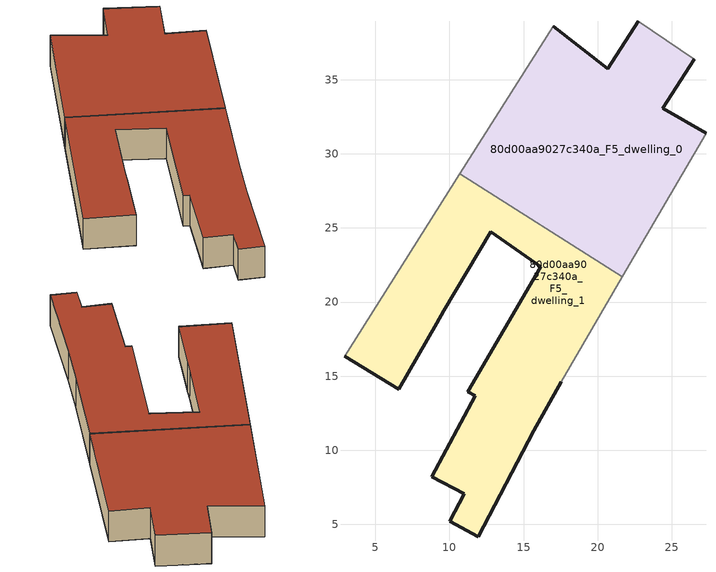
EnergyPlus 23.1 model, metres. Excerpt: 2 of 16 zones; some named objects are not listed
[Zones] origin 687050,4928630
80d00aa9027c340a_F5_dwelling_0
 floor to 80d00aa9027c340a_F4_dwelling_0 (EU_floor_Construction): 21.67,21.71 27.3,31.38 24.39,33.09 26.5,36.39 22.73,38.93 20.68,35.74 16.99,38.59 10.71,28.65 z15
 wall outside (EU_wall_Construction): 16.99,38.59 20.68,35.74 22.73,38.93 / 26.5,36.39 24.39,33.09 27.3,31.38 z15:18
 wall adiabatic (EU_wall_Construction): 10.71,28.65 16.99,38.59 / 22.73,38.93 26.5,36.39 / 27.3,31.38 21.67,21.71 z15:18
 wall to 80d00aa9027c340a_F5_dwelling_1 (EU_wall_Construction): 21.67,21.71 10.71,28.65 z15:18
 roof outside (EU_roof_Construction): 26.5,36.39 24.39,33.09 27.3,31.38 21.67,21.71 10.71,28.65 16.99,38.59 20.68,35.74 22.73,38.93 z18
80d00aa9027c340a_F5_dwelling_1
 floor to 80d00aa9027c340a_F4_dwelling_1 (EU_floor_Construction): 15.69,11.31 17.54,14.63 21.67,21.71 10.71,28.65 2.92,16.35 6.58,14.14 9.14,18.57 9.62,19.43 12.77,24.75 16.14,22.38 11.24,13.96 11.73,13.68 8.82,8.23 10.99,7.09 10.01,5.21 11.95,4.19 z15
 wall outside (EU_wall_Construction): 17.54,14.63 15.69,11.31 11.95,4.19 10.01,5.21 10.99,7.09 8.82,8.23 11.73,13.68 11.24,13.96 16.14,22.38 12.77,24.75 9.62,19.43 9.14,18.57 6.58,14.14 2.92,16.35 z15:18
 wall adiabatic (EU_wall_Construction): 2.92,16.35 10.71,28.65 / 21.67,21.71 17.54,14.63 z15:18
 roof outside (EU_roof_Construction): 21.67,21.71 17.54,14.63 15.69,11.31 11.95,4.19 10.01,5.21 10.99,7.09 8.82,8.23 11.73,13.68 11.24,13.96 16.14,22.38 12.77,24.75 9.62,19.43 9.14,18.57 6.58,14.14 2.92,16.35 10.71,28.65 z18
[Building]
EU S2 Campaign: North Axis=0; Terrain=City; Solar Distribution=FullExterior
[Site:Location]
Bologna: Latitude=44.5; Longitude=11.25; Time Zone=1; Elevation=37
[SizingPeriod:WeatherFileDays]
AnnualSizingPeriod: Begin Month=1; Begin Day of Month=1; End Month=12; End Day of Month=31; Day of Week for Start Day=Monday; Use Weather File Daylight Saving Period=No; Use Weather File Rain and Snow Indicators=No
[MATERIAL]
EU_InternalMass_Material: Roughness=MediumRough; Thickness=0.1; Conductivity=1; Density=1800; Specific Heat=900; Thermal Absorptance=0.9; Solar Absorptance=0.7; Visible Absorptance=0.7
[MATERIAL:NOMASS] Roughness=MediumRough; Thermal Absorptance=0.9; Solar Absorptance=0.7; Visible Absorptance=0.7
Name | Thermal Resistance
EU_wall_NoMass | 0.905828
EU_roof_NoMass | 0.37593
EU_floor_NoMass | 0.67114
[CONSTRUCTION]
EU_wall_Construction: EU_wall_NoMass
EU_roof_Construction: EU_roof_NoMass
EU_floor_Construction: EU_floor_NoMass
EU_InternalMass_Construction: EU_InternalMass_Material
[ZONE] Type=1; Multiplier=1; Ceiling Height=autocalculate; Floor Area=autocalculate; Part of Total Floor Area=Yes
Name | Volume
80d00aa9027c340a_F5_dwelling_0 | 485.689
80d00aa9027c340a_F5_dwelling_1 | 485.682
[INTERNALMASS] Construction=EU_InternalMass_Construction
Name | Zone or ZoneList | Surface Area
80d00aa9027c340a_F5_dwelling_0_EU_InternalMass | 80d00aa9027c340a_F5_dwelling_0 | 161.896
80d00aa9027c340a_F5_dwelling_1_EU_InternalMass | 80d00aa9027c340a_F5_dwelling_1 | 161.895
[OTHEREQUIPMENT] Fuel Type=Electricity; Design Level Calculation Method=Watts/Area; Power per Zone Floor Area=1; Fraction Latent=0; Fraction Radiant=0; Fraction Lost=0; Carbon Dioxide Generation Rate=0; EndUse Subcategory=EU_Step8_InternalGains
Name | Zone or ZoneList or Space or SpaceList | Schedule
EU_Step8_InternalGain_80d00aa9027c340a_F5_dwelling_0_f000 | 80d00aa9027c340a_F5_dwelling_0 | EU_Step8_GainSchedule_80d00aa9027c340a_F5_dwelling_0_f000
EU_Step8_InternalGain_80d00aa9027c340a_F5_dwelling_1_f000 | 80d00aa9027c340a_F5_dwelling_1 | EU_Step8_GainSchedule_80d00aa9027c340a_F5_dwelling_1_f000
[ZONEVENTILATION:DESIGNFLOWRATE] Schedule=EU_AlwaysOn; Design Flow Rate Calculation Method=AirChanges/Hour; Air Changes per Hour=0.73129; Ventilation Type=Natural; Fan Pressure Rise=0; Fan Total Efficiency=1; Constant Term Coefficient=1; Temperature Term Coefficient=0; Velocity Term Coefficient=0; Velocity Squared Term Coefficient=0; Minimum Indoor Temperature=-100; Maximum Indoor Temperature=100; Delta Temperature=-100; Minimum Outdoor Temperature=-100; Maximum Outdoor Temperature=100; Maximum Wind Speed=40
Name | Zone or ZoneList or Space or SpaceList
EU_ConstantAir_80d00aa9027c340a_F5_dwelling_0 | 80d00aa9027c340a_F5_dwelling_0
EU_ConstantAir_80d00aa9027c340a_F5_dwelling_1 | 80d00aa9027c340a_F5_dwelling_1
[HVACTEMPLATE:ZONE:IDEALLOADSAIRSYSTEM] System Availability Schedule=EU_AlwaysOn; Maximum Heating Supply Air Temperature=50; Minimum Cooling Supply Air Temperature=13; Maximum Heating Supply Air Humidity Ratio=0.0156; Minimum Cooling Supply Air Humidity Ratio=0.0077; Heating Limit=NoLimit; Cooling Limit=NoLimit; Heating Availability Schedule=EU_AlwaysOn; Cooling Availability Schedule=EU_CoolingOff; Dehumidification Control Type=ConstantSensibleHeatRatio; Cooling Sensible Heat Ratio=0.7; Dehumidification Setpoint=60; Humidification Control Type=None; Humidification Setpoint=30; Outdoor Air Method=None; Outdoor Air Flow Rate per Person=0.00944; Outdoor Air Flow Rate per Zone Floor Area=0; Outdoor Air Flow Rate per Zone=0; Demand Controlled Ventilation Type=None; Outdoor Air Economizer Type=NoEconomizer; Heat Recovery Type=None; Sensible Heat Recovery Effectiveness=0.7; Latent Heat Recovery Effectiveness=0.65
Name | Template Thermostat
80d00aa9027c340a_F5_dwelling_0 | EU_HeatOnly_80d00aa9027c340a_F5_dwelling_0
80d00aa9027c340a_F5_dwelling_1 | EU_HeatOnly_80d00aa9027c340a_F5_dwelling_1
[SIZING:ZONE] Zone Cooling Design Supply Air Temperature Input Method=SupplyAirTemperature; Zone Cooling Design Supply Air Temperature=13; Zone Heating Design Supply Air Temperature Input Method=SupplyAirTemperature; Zone Heating Design Supply Air Temperature=50; Zone Cooling Design Supply Air Humidity Ratio=0.008; Zone Heating Design Supply Air Humidity Ratio=0.008; Cooling Design Air Flow Method=DesignDay; Cooling Design Air Flow Rate=0; Cooling Minimum Air Flow per Zone Floor Area=0.000762; Cooling Minimum Air Flow=0; Cooling Minimum Air Flow Fraction=0.2; Heating Design Air Flow Method=DesignDay; Heating Design Air Flow Rate=0; Heating Maximum Air Flow per Zone Floor Area=0.002032; Heating Maximum Air Flow=0.141576; Heating Maximum Air Flow Fraction=0.3; Account for Dedicated Outdoor Air System=No; Dedicated Outdoor Air System Control Strategy=NeutralSupplyAir; Dedicated Outdoor Air Low Setpoint Temperature for Design=autosize; Dedicated Outdoor Air High Setpoint Temperature for Design=autosize; Zone Load Sizing Method=Sensible Load Only No Latent Load; Zone Latent Cooling Design Supply Air Humidity Ratio Input Method=HumidityRatioDifference; Zone Cooling Design Supply Air Humidity Ratio Difference=0.005; Zone Latent Heating Design Supply Air Humidity Ratio Input Method=HumidityRatioDifference; Zone Humidification Design Supply Air Humidity Ratio Difference=0.005
80d00aa9027c340a_F5_dwelling_0; 80d00aa9027c340a_F5_dwelling_1
[SCHEDULE:CONSTANT]
Name | Hourly Value
EU_AlwaysOn | 1
EU_CoolingOff | 0
[SCHEDULE:FILE] Column Number=1; Rows to Skip at Top=0; Number of Hours of Data=8760; Column Separator=Comma; Interpolate to Timestep=No; Minutes per Item=60; Adjust Schedule for Daylight Savings=Yes
Name | File
EU_Step8_GainSchedule_80d00aa9027c340a_F5_dwelling_0_f000 | ../../schedules/80d00aa9027c340a/80d00aa9027c340a_F5_dwelling_0_f000_gain.csv
EU_Step8_GainSchedule_80d00aa9027c340a_F5_dwelling_1_f000 | ../../schedules/80d00aa9027c340a/80d00aa9027c340a_F5_dwelling_1_f000_gain.csv
